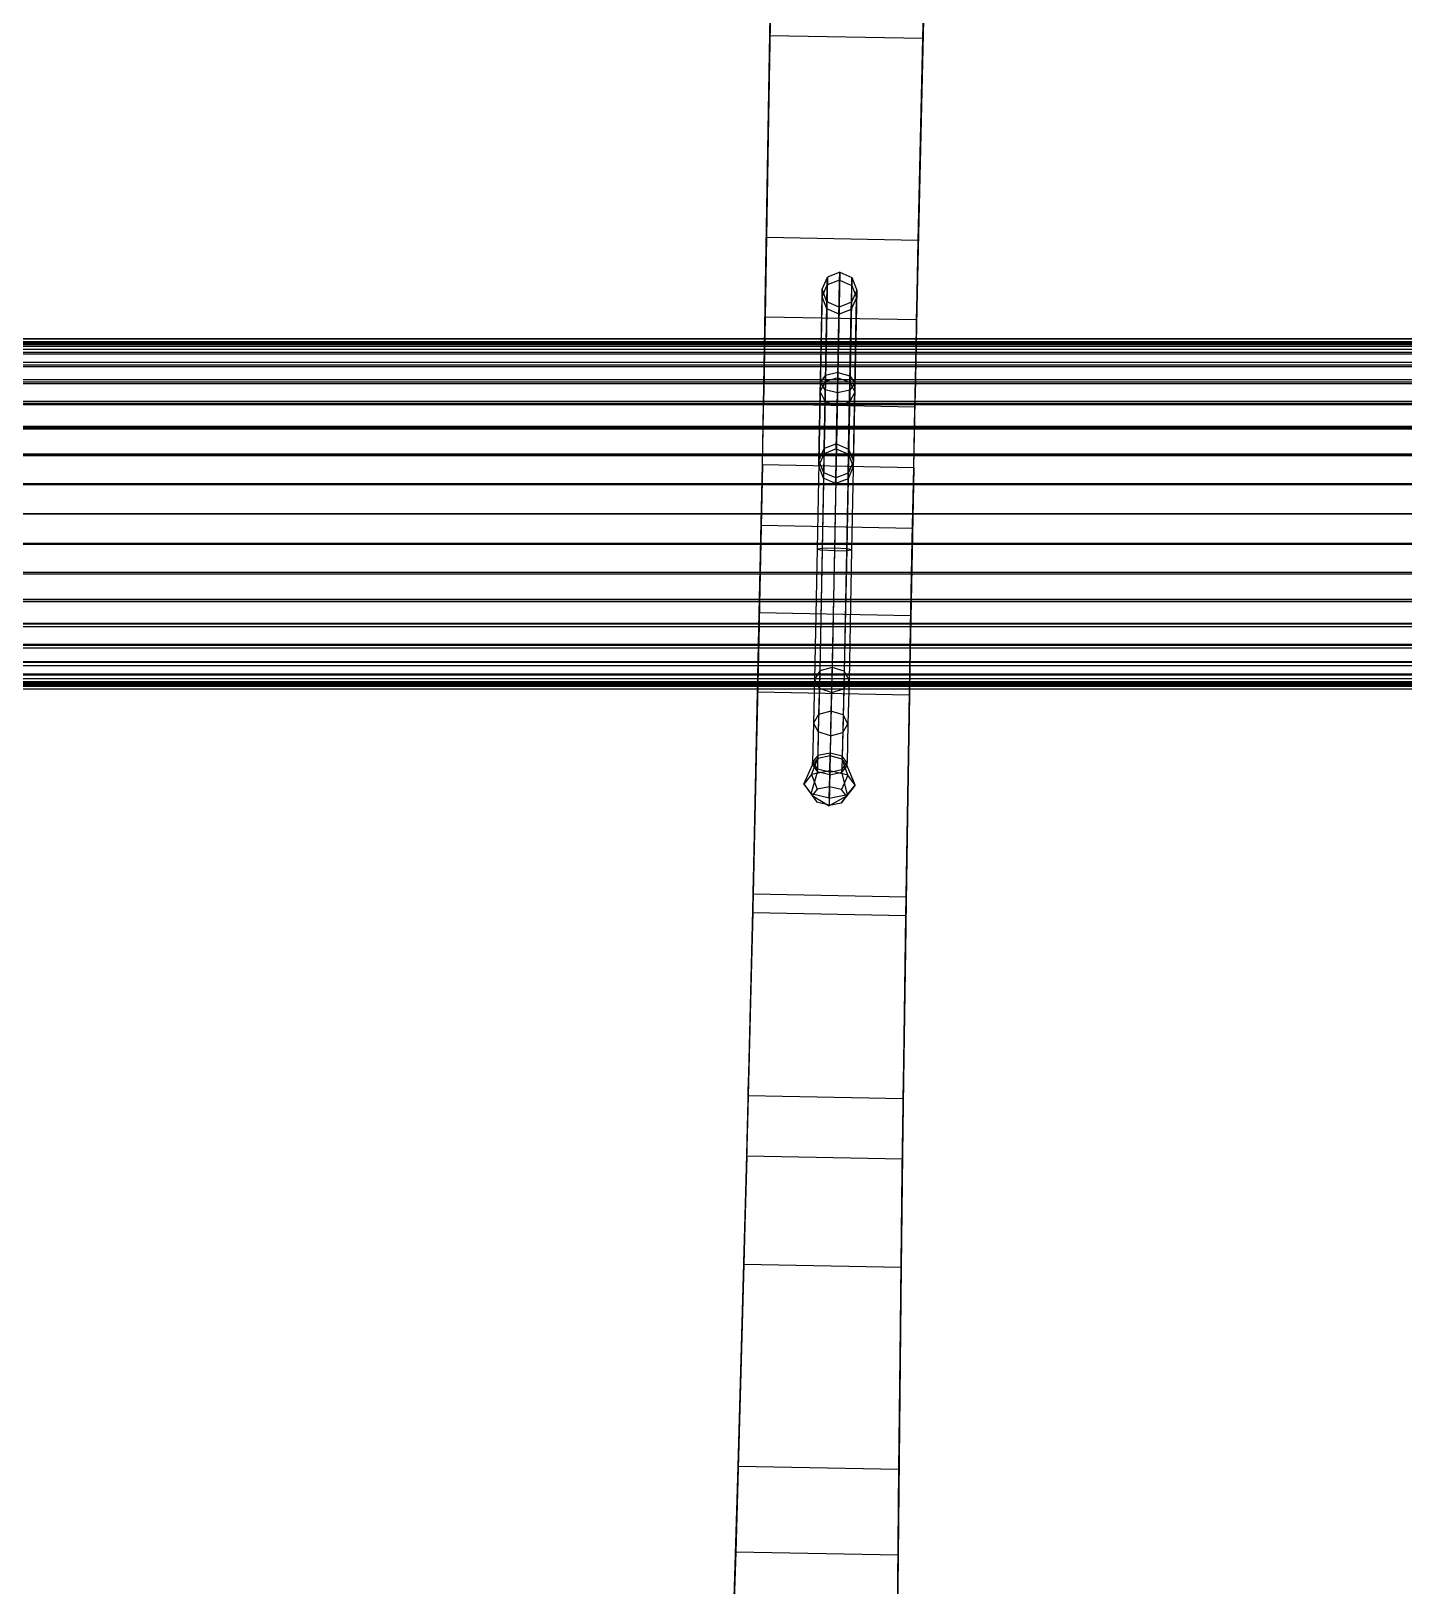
# Model space of a CAD drawing. Extents: x 11992 to 29481, y -6727 to 6811.
# Drawn here: x 15323.6 to 15445.5, y 832 to 970 of the extents above; entities that cross this region are included whole.
import ezdxf

# ---------------------------------------------------------------- set-up
doc = ezdxf.new("R2010")
doc.units = 0
doc.header["$MEASUREMENT"] = 0
doc.layers.get('0').update_dxf_attribs({"color": 8, "linetype": 'CONTINUOUS'})

msp = doc.modelspace()

# ---------------------------------------------------------------- linework, layer by layer
for p, q in [((15389.22, 969.61, -197.93), (15389.48, 987.54, -225.29)), ((15402.82, 969.35, -197.93), (15403.26, 987.27, -225.29)), ((15389.2, 968.1, -199.12), (15389.46, 985.9, -226.3)), ((15402.78, 967.84, -199.12), (15403.21, 985.64, -226.3)), ((15389.27, 972.32, -245.63), (15388.82, 945.68, -230.35)), ((15402.88, 972.05, -245.63), (15402.29, 945.42, -230.35)), ((15389.25, 971.27, -247.15), (15388.8, 944.63, -231.88)), ((15402.86, 971.01, -247.15), (15402.26, 944.37, -231.88)), ((15388.93, 951.69, -184.34), (15389.22, 969.61, -197.93)), ((15389.22, 969.61, -197.93), (15389.2, 968.1, -199.12)), ((15402.82, 969.35, -197.93), (15389.22, 969.61, -197.93)), ((15402.41, 951.43, -184.34), (15402.82, 969.35, -197.93)), ((15402.82, 969.35, -197.93), (15402.78, 967.84, -199.12)), ((15388.82, 945.68, -230.35), (15389.2, 968.1, -199.12)), ((15388.91, 950.77, -185.99), (15389.2, 968.1, -199.12)), ((15402.29, 945.42, -230.35), (15402.78, 967.84, -199.12)), ((15402.39, 950.51, -185.99), (15402.78, 967.84, -199.12)), ((15388.56, 931.5, -179.63), (15388.93, 951.69, -184.34)), ((15388.93, 951.69, -184.34), (15388.91, 950.77, -185.99)), ((15402.41, 951.43, -184.34), (15388.93, 951.69, -184.34)), ((15402, 931.24, -179.63), (15402.41, 951.43, -184.34)), ((15402.41, 951.43, -184.34), (15402.39, 950.51, -185.99)), ((15388.56, 931.5, -181.94), (15388.91, 950.77, -185.99)), ((15388.68, 937.92, -225.91), (15388.91, 950.77, -185.99)), ((15402, 931.24, -181.94), (15402.39, 950.51, -185.99)), ((15402.13, 937.66, -225.91), (15402.39, 950.51, -185.99)), ((15395.44, 948.62, -122.11), (15394.34, 948.18, -122.25)), ((15395.44, 948.62, -122.11), (15395.26, 939.69, -109.58)), ((15395.42, 947.9, -138.38), (15395.44, 948.62, -122.11)), ((15395.44, 948.62, -122.11), (15396.51, 948.14, -122.25)), ((15393.86, 946.42, -137.78), (15394.33, 947.48, -138.21)), ((15393.87, 947.09, -122.57), (15394.34, 948.18, -122.25)), ((15394.34, 948.18, -122.25), (15393.87, 923.93, -106.77)), ((15394.16, 938.9, -148.16), (15394.33, 947.48, -138.21)), ((15394.33, 947.48, -138.21), (15394.34, 948.18, -122.25)), ((15395.42, 947.9, -138.38), (15394.33, 947.48, -138.21)), ((15395.26, 939.24, -148.42), (15395.42, 947.9, -138.38)), ((15395.42, 947.9, -138.38), (15396.5, 947.44, -138.21)), ((15396.51, 948.14, -122.25), (15396.04, 923.89, -106.77)), ((15396.33, 938.86, -148.16), (15396.5, 947.44, -138.21)), ((15396.5, 947.44, -138.21), (15396.51, 948.14, -122.25)), ((15396.5, 947.44, -138.21), (15396.93, 946.36, -137.78)), ((15396.51, 948.14, -122.25), (15396.94, 947.03, -122.57)), ((15393.87, 947.09, -122.57), (15393.42, 924.01, -107.89)), ((15393.58, 931.88, -158.06), (15393.86, 946.42, -137.78)), ((15393.86, 946.42, -137.78), (15393.87, 947.09, -122.57)), ((15394.29, 945.35, -137.36), (15393.86, 946.42, -137.78)), ((15394.3, 945.98, -122.9), (15393.87, 947.09, -122.57)), ((15394.3, 945.98, -122.9), (15393.88, 924.08, -109.02)), ((15394.29, 945.35, -137.36), (15394.3, 945.98, -122.9)), ((15395.38, 945.51, -123.03), (15394.3, 945.98, -122.9)), ((15396.47, 945.94, -122.9), (15395.38, 945.51, -123.03)), ((15396.47, 945.94, -122.9), (15396.05, 924.04, -109.02)), ((15396.93, 946.36, -137.78), (15396.46, 945.31, -137.36)), ((15396.46, 945.31, -137.36), (15396.47, 945.94, -122.9)), ((15396.94, 947.03, -122.57), (15396.47, 945.94, -122.9)), ((15396.94, 947.03, -122.57), (15396.49, 923.95, -107.89)), ((15396.65, 931.82, -158.06), (15396.93, 946.36, -137.78)), ((15396.93, 946.36, -137.78), (15396.94, 947.03, -122.57)), ((15388.8, 944.63, -231.88), (15388.66, 936.88, -227.43)), ((15388.82, 945.68, -230.35), (15388.68, 937.92, -225.91)), ((15388.8, 944.63, -231.88), (15388.82, 945.68, -230.35)), ((15402.26, 944.37, -231.88), (15388.8, 944.63, -231.88)), ((15394.01, 930.8, -157.75), (15394.29, 945.35, -137.36)), ((15395.37, 944.88, -137.18), (15394.29, 945.35, -137.36)), ((15395.08, 930.34, -157.62), (15395.37, 944.88, -137.18)), ((15395.38, 945.51, -123.03), (15395.23, 937.89, -112.34)), ((15395.37, 944.88, -137.18), (15395.38, 945.51, -123.03)), ((15396.46, 945.31, -137.36), (15395.37, 944.88, -137.18)), ((15396.18, 930.76, -157.75), (15396.46, 945.31, -137.36)), ((15402.29, 945.42, -230.35), (15402.13, 937.66, -225.91)), ((15402.26, 944.37, -231.88), (15402.29, 945.42, -230.35)), ((15402.26, 944.37, -231.88), (15402.11, 936.62, -227.43)), ((14427.64, 942.71, -126.75), (15683.43, 942.71, -126.75)), ((14427.64, 942.7, -1463.26), (15683.43, 942.71, -1463.26)), ((14427.64, 942.47, -124.05), (15683.43, 942.47, -124.05)), ((14427.64, 942.47, -1460.56), (15683.43, 942.47, -1460.56)), ((14427.64, 942.47, -129.45), (15683.43, 942.47, -129.45)), ((14427.64, 942.47, -1465.96), (15683.43, 942.47, -1465.96)), ((14427.64, 942.4, -126.75), (15683.43, 942.4, -126.75)), ((14427.64, 942.4, -1463.26), (15683.43, 942.4, -1463.26)), ((15683.43, 942.17, -124.1), (14427.64, 942.17, -124.1)), ((15683.43, 942.17, -1460.61), (14427.64, 942.17, -1460.61)), ((15683.43, 942.17, -129.4), (14427.64, 942.17, -129.4)), ((15683.43, 942.17, -1465.91), (14427.64, 942.17, -1465.91)), ((14427.64, 941.77, -121.43), (15683.43, 941.77, -121.43)), ((14427.64, 941.77, -132.07), (15683.43, 941.77, -132.07)), ((14427.64, 941.77, -1457.94), (15683.43, 941.77, -1457.94)), ((14427.64, 941.77, -1468.58), (15683.43, 941.77, -1468.58)), ((14427.91, 942.27, -126.75), (15683.71, 942.27, -126.75)), ((14427.91, 942.27, -1463.26), (15683.71, 942.27, -1463.26)), ((14427.91, 942.04, -124.12), (15683.71, 942.04, -124.12)), ((14427.91, 942.04, -1460.64), (15683.71, 942.04, -1460.64)), ((14427.91, 942.04, -129.38), (15683.71, 942.04, -129.38)), ((14427.91, 942.04, -1465.89), (15683.71, 942.04, -1465.89)), ((15683.43, 941.49, -121.53), (14427.64, 941.48, -121.53)), ((15683.43, 941.49, -131.97), (14427.64, 941.48, -131.97)), ((15683.43, 941.49, -1458.05), (14427.64, 941.48, -1458.04)), ((15683.43, 941.49, -1468.48), (14427.64, 941.48, -1468.48)), ((14427.64, 940.62, -134.53), (15683.43, 940.62, -134.53)), ((14427.64, 940.62, -1471.04), (15683.43, 940.62, -1471.04)), ((14427.64, 940.62, -118.97), (15683.43, 940.62, -118.97)), ((14427.64, 940.62, -1455.48), (15683.43, 940.62, -1455.48)), ((15683.43, 940.36, -134.38), (14427.64, 940.36, -134.38)), ((15683.43, 940.36, -1470.89), (14427.64, 940.36, -1470.89)), ((15683.43, 940.36, -119.12), (14427.64, 940.36, -119.12)), ((15683.43, 940.36, -1455.64), (14427.64, 940.36, -1455.64)), ((14427.91, 941.36, -121.58), (15683.71, 941.36, -121.58)), ((14427.91, 941.36, -131.92), (15683.71, 941.36, -131.92)), ((14427.91, 941.35, -1458.09), (15683.71, 941.36, -1458.09)), ((14427.91, 941.35, -1468.43), (15683.71, 941.36, -1468.43)), ((14427.64, 939.07, -116.75), (15683.43, 939.07, -116.75)), ((14427.64, 939.07, -136.75), (15683.43, 939.07, -136.75)), ((14427.64, 939.07, -1453.26), (15683.43, 939.07, -1453.26)), ((14427.64, 939.07, -1473.26), (15683.43, 939.07, -1473.26)), ((14427.91, 940.24, -134.31), (15683.71, 940.24, -134.31)), ((14427.91, 940.24, -1470.82), (15683.71, 940.24, -1470.82)), ((14427.91, 940.24, -119.19), (15683.71, 940.24, -119.19)), ((14427.91, 940.24, -1455.7), (15683.71, 940.24, -1455.7)), ((15393.7, 938.02, -147.52), (15394.16, 938.9, -148.16)), ((15393.71, 938.82, -110.96), (15394.17, 939.45, -109.99)), ((15394.05, 932.95, -158.38), (15394.16, 938.9, -148.16)), ((15395.26, 939.24, -148.42), (15394.16, 938.9, -148.16)), ((15395.26, 939.69, -109.58), (15394.17, 939.45, -109.99)), ((15395.26, 939.69, -109.58), (15394.96, 923.88, -106.31)), ((15395.13, 932.92, -168.64), (15395.26, 939.24, -148.42)), ((15395.26, 939.69, -109.58), (15396.34, 939.41, -109.99)), ((15395.26, 939.24, -148.42), (15396.33, 938.86, -148.16)), ((15396.34, 939.41, -109.99), (15396.78, 938.76, -110.96)), ((15683.43, 938.84, -116.95), (14427.64, 938.84, -116.95)), ((15683.43, 938.84, -136.55), (14427.64, 938.84, -136.55)), ((15683.43, 938.84, -1453.46), (14427.64, 938.83, -1453.46)), ((15683.43, 938.84, -1473.07), (14427.64, 938.83, -1473.07)), ((14427.91, 938.73, -117.03), (15683.71, 938.73, -117.03)), ((14427.91, 938.73, -136.47), (15683.71, 938.73, -136.47)), ((14427.91, 938.73, -1453.54), (15683.71, 938.73, -1453.54)), ((14427.91, 938.73, -1472.98), (15683.71, 938.73, -1472.98)), ((15388.56, 931.5, -222.2), (15388.68, 937.92, -225.91)), ((15388.66, 936.88, -227.43), (15388.68, 937.92, -225.91)), ((15394.13, 937.12, -146.89), (15393.7, 938.02, -147.52)), ((15394.15, 938.17, -111.94), (15393.71, 938.82, -110.96)), ((15395.23, 937.89, -112.34), (15394.15, 938.17, -111.94)), ((15395.23, 937.89, -112.34), (15394.96, 924.09, -109.48)), ((15396.32, 938.13, -111.94), (15395.23, 937.89, -112.34)), ((15396.22, 932.9, -158.38), (15396.33, 938.86, -148.16)), ((15396.77, 937.96, -147.52), (15396.3, 937.08, -146.89)), ((15396.78, 938.76, -110.96), (15396.32, 938.13, -111.94)), ((15396.33, 938.86, -148.16), (15396.77, 937.96, -147.52)), ((15402, 931.24, -222.2), (15402.13, 937.66, -225.91)), ((15402.11, 936.62, -227.43), (15402.13, 937.66, -225.91)), ((14427.64, 937.15, -114.83), (15683.43, 937.15, -114.83)), ((14427.64, 937.15, -1451.35), (15683.43, 937.15, -1451.35)), ((14427.64, 937.15, -138.66), (15683.43, 937.15, -138.67)), ((14427.64, 937.15, -1475.18), (15683.43, 937.15, -1475.18)), ((15683.43, 936.96, -115.07), (14427.64, 936.96, -115.07)), ((15683.43, 936.96, -1451.58), (14427.64, 936.95, -1451.58)), ((15683.43, 936.96, -138.43), (14427.64, 936.96, -138.43)), ((15683.43, 936.96, -1474.95), (14427.64, 936.95, -1474.95)), ((14427.91, 936.87, -115.17), (15683.71, 936.87, -115.17)), ((14427.91, 936.87, -1451.68), (15683.71, 936.87, -1451.68)), ((14427.91, 936.87, -138.33), (15683.71, 936.87, -138.33)), ((14427.91, 936.87, -1474.85), (15683.71, 936.87, -1474.85)), ((15388.56, 931.5, -224.35), (15388.66, 936.88, -227.43)), ((15402.11, 936.62, -227.43), (15388.66, 936.88, -227.43)), ((15395.21, 936.74, -146.63), (15394.13, 937.12, -146.89)), ((15396.3, 937.08, -146.89), (15395.21, 936.74, -146.63)), ((15402, 931.24, -224.35), (15402.11, 936.62, -227.43)), ((14427.64, 934.93, -113.28), (15683.43, 934.93, -113.28)), ((14427.64, 934.93, -140.22), (15683.43, 934.93, -140.22)), ((14427.64, 934.93, -1449.79), (15683.43, 934.93, -1449.79)), ((14427.64, 934.93, -1476.73), (15683.43, 934.93, -1476.73)), ((15683.43, 934.78, -113.54), (14427.64, 934.78, -113.54)), ((15683.43, 934.78, -139.96), (14427.64, 934.78, -139.96)), ((15683.43, 934.78, -1450.05), (14427.64, 934.78, -1450.05)), ((15683.43, 934.78, -1476.47), (14427.64, 934.78, -1476.47)), ((14427.91, 934.71, -113.65), (15683.71, 934.71, -113.65)), ((14427.91, 934.71, -139.85), (15683.71, 934.71, -139.85)), ((14427.91, 934.71, -1450.17), (15683.71, 934.71, -1450.17)), ((14427.91, 934.71, -1476.36), (15683.71, 934.71, -1476.36)), ((15395.14, 933.37, -158.51), (15394.05, 932.95, -158.38)), ((15395.14, 933.37, -158.51), (15396.22, 932.9, -158.38)), ((14427.64, 932.47, -141.37), (15683.43, 932.47, -141.37)), ((14427.64, 932.47, -1477.88), (15683.43, 932.47, -1477.88)), ((14427.64, 932.47, -112.13), (15683.43, 932.47, -112.13)), ((14427.64, 932.47, -1448.65), (15683.43, 932.47, -1448.65)), ((15683.43, 932.37, -141.08), (14427.64, 932.37, -141.08)), ((15683.43, 932.37, -1477.59), (14427.64, 932.37, -1477.59)), ((15683.43, 932.37, -112.42), (14427.64, 932.37, -112.42)), ((15683.43, 932.37, -1448.93), (14427.64, 932.37, -1448.93)), ((14427.91, 932.32, -140.96), (15683.71, 932.32, -140.96)), ((14427.91, 932.32, -1477.47), (15683.71, 932.32, -1477.47)), ((14427.91, 932.32, -112.54), (15683.71, 932.32, -112.54)), ((14427.91, 932.32, -1449.05), (15683.71, 932.32, -1449.05)), ((15393.57, 931.41, -182.2), (15394.04, 932.49, -182.2)), ((15393.57, 931.41, -168.6), (15394.04, 932.49, -168.63)), ((15393.58, 931.88, -158.06), (15394.05, 932.95, -158.38)), ((15394.04, 932.49, -168.63), (15394.05, 932.95, -158.38)), ((15395.13, 932.92, -182.2), (15394.04, 932.49, -182.2)), ((15395.13, 932.92, -168.64), (15394.04, 932.49, -168.63)), ((15394.04, 932.49, -182.2), (15394.04, 932.49, -168.63)), ((15395.13, 932.92, -182.2), (15396.21, 932.45, -182.2)), ((15395.13, 932.92, -182.2), (15395.13, 932.92, -168.64)), ((15395.13, 932.92, -168.64), (15396.21, 932.45, -168.63)), ((15396.21, 932.45, -168.63), (15396.22, 932.9, -158.38)), ((15396.21, 932.45, -182.2), (15396.21, 932.45, -168.63)), ((15396.21, 932.45, -182.2), (15396.64, 931.35, -182.2)), ((15396.21, 932.45, -168.63), (15396.64, 931.35, -168.6)), ((15396.22, 932.9, -158.38), (15396.65, 931.82, -158.06)), ((15388.14, 911.31, -184.34), (15388.56, 931.5, -179.63)), ((15388.56, 931.5, -181.94), (15388.16, 912.22, -185.99)), ((15388.43, 925.07, -225.91), (15388.56, 931.5, -222.2)), ((15388.45, 926.12, -227.43), (15388.56, 931.5, -224.35)), ((15388.56, 931.5, -224.35), (15388.56, 931.5, -222.2)), ((15388.56, 931.5, -181.94), (15388.56, 931.5, -179.63)), ((15388.56, 931.5, -222.2), (15388.56, 931.5, -181.94)), ((15402, 931.24, -224.35), (15388.56, 931.5, -224.35)), ((15402, 931.24, -179.63), (15388.56, 931.5, -179.63)), ((15393.57, 931.41, -168.6), (15393.58, 931.88, -158.06)), ((15394, 930.32, -182.2), (15393.57, 931.41, -182.2)), ((15394, 930.32, -168.58), (15393.57, 931.41, -168.6)), ((15393.57, 931.41, -182.2), (15393.57, 931.41, -168.6)), ((15394.01, 930.8, -157.75), (15393.58, 931.88, -158.06)), ((15394, 930.32, -168.58), (15394.01, 930.8, -157.75)), ((15395.08, 930.34, -157.62), (15394.01, 930.8, -157.75)), ((15396.18, 930.76, -157.75), (15395.08, 930.34, -157.62)), ((15396.64, 931.35, -182.2), (15396.17, 930.27, -182.2)), ((15396.64, 931.35, -168.6), (15396.17, 930.27, -168.58)), ((15396.17, 930.27, -168.58), (15396.18, 930.76, -157.75)), ((15396.65, 931.82, -158.06), (15396.18, 930.76, -157.75)), ((15396.64, 931.35, -168.6), (15396.65, 931.82, -158.06)), ((15396.64, 931.35, -182.2), (15396.64, 931.35, -168.6)), ((15401.63, 911.05, -184.34), (15402, 931.24, -179.63)), ((15402, 931.24, -181.94), (15401.64, 911.96, -185.99)), ((15401.88, 924.81, -225.91), (15402, 931.24, -222.2)), ((15401.9, 925.86, -227.43), (15402, 931.24, -224.35)), ((15402, 931.24, -224.35), (15402, 931.24, -222.2)), ((15402, 931.24, -181.94), (15402, 931.24, -179.63)), ((15402, 931.24, -222.2), (15402, 931.24, -181.94)), ((14427.64, 929.85, -111.43), (15683.43, 929.85, -111.43)), ((14427.64, 929.85, -142.07), (15683.43, 929.85, -142.07)), ((14427.64, 929.85, -1447.94), (15683.43, 929.85, -1447.94)), ((14427.64, 929.85, -1478.58), (15683.43, 929.85, -1478.58)), ((15683.43, 929.8, -111.73), (14427.64, 929.8, -111.73)), ((15683.43, 929.8, -141.77), (14427.64, 929.8, -141.77)), ((15683.43, 929.8, -1448.24), (14427.64, 929.8, -1448.24)), ((15683.43, 929.8, -1478.28), (14427.64, 929.8, -1478.28)), ((14427.91, 929.77, -111.86), (15683.71, 929.77, -111.86)), ((14427.91, 929.77, -141.64), (15683.71, 929.77, -141.64)), ((14427.91, 929.77, -1448.37), (15683.71, 929.77, -1448.37)), ((14427.91, 929.77, -1478.15), (15683.71, 929.77, -1478.15)), ((15395.07, 929.85, -182.2), (15394, 930.32, -182.2)), ((15395.07, 929.85, -168.57), (15394, 930.32, -168.58)), ((15394, 930.32, -182.2), (15394, 930.32, -168.58)), ((15395.07, 929.85, -168.57), (15395.08, 930.34, -157.62)), ((15396.17, 930.27, -182.2), (15395.07, 929.85, -182.2)), ((15396.17, 930.27, -168.58), (15395.07, 929.85, -168.57)), ((15395.07, 929.85, -182.2), (15395.07, 929.85, -168.57)), ((15396.17, 930.27, -182.2), (15396.17, 930.27, -168.58)), ((14427.64, 927.15, -111.2), (15683.43, 927.15, -111.2)), ((15683.43, 927.15, -111.5), (14427.64, 927.15, -111.5)), ((14427.64, 927.15, -1447.71), (15683.43, 927.15, -1447.71)), ((15683.43, 927.15, -1448.01), (14427.64, 927.15, -1448.01)), ((14427.64, 927.15, -142.3), (15683.43, 927.15, -142.3)), ((15683.43, 927.15, -142), (14427.64, 927.15, -142)), ((14427.64, 927.15, -1478.82), (15683.43, 927.15, -1478.82)), ((15683.43, 927.15, -1478.51), (14427.64, 927.15, -1478.51)), ((14427.91, 927.15, -111.63), (15683.71, 927.15, -111.63)), ((14427.91, 927.15, -1448.14), (15683.71, 927.15, -1448.14)), ((14427.91, 927.15, -141.87), (15683.71, 927.15, -141.87)), ((14427.91, 927.15, -1478.38), (15683.71, 927.15, -1478.38)), ((15388.43, 925.07, -225.91), (15388.16, 912.22, -185.99)), ((15388.27, 917.32, -230.35), (15388.43, 925.07, -225.91)), ((15388.29, 918.36, -231.88), (15388.45, 926.12, -227.43)), ((15388.45, 926.12, -227.43), (15388.43, 925.07, -225.91)), ((15401.9, 925.86, -227.43), (15388.45, 926.12, -227.43)), ((15401.75, 918.1, -231.88), (15401.9, 925.86, -227.43)), ((15401.9, 925.86, -227.43), (15401.88, 924.81, -225.91)), ((15683.43, 924.51, -111.73), (14427.64, 924.5, -111.73)), ((15683.43, 924.51, -141.77), (14427.64, 924.5, -141.77)), ((15683.43, 924.51, -1448.24), (14427.64, 924.5, -1448.24)), ((15683.43, 924.51, -1478.28), (14427.64, 924.5, -1478.28)), ((14427.64, 924.45, -111.43), (15683.43, 924.45, -111.43)), ((14427.64, 924.45, -142.07), (15683.43, 924.45, -142.07)), ((14427.64, 924.45, -1447.94), (15683.43, 924.45, -1447.94)), ((14427.64, 924.45, -1478.58), (15683.43, 924.45, -1478.58)), ((14427.91, 924.52, -111.86), (15683.71, 924.52, -111.86)), ((14427.91, 924.52, -141.64), (15683.71, 924.52, -141.64)), ((14427.91, 924.52, -1448.37), (15683.71, 924.52, -1448.37)), ((14427.91, 924.52, -1478.15), (15683.71, 924.52, -1478.15)), ((15393.42, 924.01, -107.89), (15393.19, 912.44, -113.4)), ((15393.88, 924.08, -109.02), (15393.42, 924.01, -107.89)), ((15393.42, 924.01, -107.89), (15393.87, 923.93, -106.77)), ((15393.87, 923.93, -106.77), (15393.63, 911.64, -112.56)), ((15393.88, 924.08, -109.02), (15393.66, 913.21, -114.24)), ((15394.96, 923.88, -106.31), (15393.87, 923.93, -106.77)), ((15394.96, 924.09, -109.48), (15393.88, 924.08, -109.02)), ((15394.96, 923.88, -106.31), (15394.71, 911.3, -112.22)), ((15394.96, 924.09, -109.48), (15394.75, 913.51, -114.59)), ((15396.05, 924.04, -109.02), (15394.96, 924.09, -109.48)), ((15394.96, 923.88, -106.31), (15396.04, 923.89, -106.77)), ((15396.04, 923.89, -106.77), (15395.8, 911.6, -112.57)), ((15396.05, 924.04, -109.02), (15395.83, 913.17, -114.24)), ((15396.04, 923.89, -106.77), (15396.49, 923.95, -107.89)), ((15396.49, 923.95, -107.89), (15396.05, 924.04, -109.02)), ((15396.49, 923.95, -107.89), (15396.26, 912.38, -113.41)), ((15401.88, 924.81, -225.91), (15401.64, 911.96, -185.99)), ((15401.73, 917.06, -230.35), (15401.88, 924.81, -225.91)), ((15683.43, 921.94, -141.08), (14427.64, 921.94, -141.08)), ((15683.43, 921.94, -1477.59), (14427.64, 921.93, -1477.59)), ((15683.43, 921.94, -112.42), (14427.64, 921.94, -112.42)), ((15683.43, 921.94, -1448.93), (14427.64, 921.93, -1448.93)), ((14427.64, 921.83, -141.37), (15683.43, 921.83, -141.37)), ((14427.64, 921.83, -1477.88), (15683.43, 921.83, -1477.88)), ((14427.64, 921.83, -112.13), (15683.43, 921.83, -112.13)), ((14427.64, 921.83, -1448.65), (15683.43, 921.83, -1448.65)), ((14427.91, 921.98, -140.96), (15683.71, 921.98, -140.96)), ((14427.91, 921.97, -1477.47), (15683.71, 921.98, -1477.47)), ((14427.91, 921.98, -112.54), (15683.71, 921.98, -112.54)), ((14427.91, 921.97, -1449.05), (15683.71, 921.98, -1449.05)), ((14427.91, 919.59, -113.65), (15683.71, 919.59, -113.65)), ((14427.91, 919.59, -139.85), (15683.71, 919.59, -139.85)), ((14427.91, 919.59, -1450.17), (15683.71, 919.59, -1450.17)), ((14427.91, 919.59, -1476.36), (15683.71, 919.59, -1476.36)), ((15683.43, 919.53, -113.54), (14427.64, 919.53, -113.54)), ((15683.43, 919.53, -139.96), (14427.64, 919.53, -139.96)), ((15683.43, 919.53, -1450.05), (14427.64, 919.52, -1450.05)), ((15683.43, 919.53, -1476.47), (14427.64, 919.52, -1476.47)), ((14427.64, 919.37, -113.28), (15683.43, 919.38, -113.28)), ((14427.64, 919.37, -140.22), (15683.43, 919.38, -140.22)), ((14427.64, 919.37, -1449.79), (15683.43, 919.38, -1449.79)), ((14427.64, 919.37, -1476.73), (15683.43, 919.38, -1476.73)), ((15387.7, 891.73, -247.15), (15388.29, 918.36, -231.88)), ((15388.29, 918.36, -231.88), (15388.27, 917.32, -230.35)), ((15401.75, 918.1, -231.88), (15388.29, 918.36, -231.88)), ((15683.43, 917.35, -115.07), (14427.64, 917.35, -115.07)), ((15683.43, 917.35, -1451.58), (14427.64, 917.35, -1451.58)), ((15683.43, 917.35, -138.43), (14427.64, 917.35, -138.43)), ((15683.43, 917.35, -1474.95), (14427.64, 917.35, -1474.94)), ((14427.64, 917.15, -114.83), (15683.43, 917.16, -114.83)), ((14427.64, 917.15, -1451.35), (15683.43, 917.16, -1451.35)), ((14427.64, 917.15, -138.66), (15683.43, 917.16, -138.67)), ((14427.64, 917.15, -1475.18), (15683.43, 917.16, -1475.18)), ((14427.91, 917.43, -115.17), (15683.71, 917.43, -115.17)), ((14427.91, 917.43, -1451.68), (15683.71, 917.43, -1451.68)), ((14427.91, 917.43, -138.33), (15683.71, 917.43, -138.33)), ((14427.91, 917.43, -1474.85), (15683.71, 917.43, -1474.85)), ((15387.68, 890.68, -245.63), (15388.27, 917.32, -230.35)), ((15388.27, 917.32, -230.35), (15387.78, 894.9, -199.12)), ((15401.29, 890.42, -245.63), (15401.73, 917.06, -230.35)), ((15401.31, 891.46, -247.15), (15401.75, 918.1, -231.88)), ((15401.73, 917.06, -230.35), (15401.36, 894.64, -199.12)), ((15401.75, 918.1, -231.88), (15401.73, 917.06, -230.35)), ((15683.43, 915.47, -116.95), (14427.64, 915.47, -116.95)), ((15683.43, 915.47, -136.55), (14427.64, 915.47, -136.55)), ((15683.43, 915.47, -1453.46), (14427.64, 915.47, -1453.46)), ((15683.43, 915.47, -1473.07), (14427.64, 915.47, -1473.07)), ((14427.91, 915.56, -117.03), (15683.71, 915.57, -117.03)), ((14427.91, 915.56, -136.47), (15683.71, 915.57, -136.47)), ((14427.91, 915.56, -1453.54), (15683.71, 915.57, -1453.54)), ((14427.91, 915.56, -1472.98), (15683.71, 915.57, -1472.98)), ((14427.64, 915.24, -116.75), (15683.43, 915.24, -116.75)), ((14427.64, 915.24, -136.75), (15683.43, 915.24, -136.75)), ((14427.64, 915.24, -1453.26), (15683.43, 915.24, -1453.26)), ((14427.64, 915.24, -1473.26), (15683.43, 915.24, -1473.26)), ((14427.91, 914.05, -134.31), (15683.71, 914.05, -134.31)), ((14427.91, 914.05, -1470.82), (15683.71, 914.05, -1470.82)), ((14427.91, 914.05, -119.19), (15683.71, 914.05, -119.19)), ((14427.91, 914.05, -1455.7), (15683.71, 914.05, -1455.7)), ((15683.43, 913.94, -134.38), (14427.64, 913.94, -134.38)), ((15683.43, 913.94, -1470.89), (14427.64, 913.94, -1470.89)), ((15683.43, 913.94, -119.12), (14427.64, 913.94, -119.12)), ((15683.43, 913.94, -1455.64), (14427.64, 913.94, -1455.64)), ((14427.64, 913.68, -134.53), (15683.43, 913.68, -134.53)), ((14427.64, 913.68, -1471.04), (15683.43, 913.68, -1471.04)), ((14427.64, 913.68, -118.97), (15683.43, 913.68, -118.97)), ((14427.64, 913.68, -1455.48), (15683.43, 913.68, -1455.48)), ((15683.43, 912.82, -121.53), (14427.64, 912.82, -121.53)), ((15683.43, 912.82, -131.97), (14427.64, 912.82, -131.97)), ((15683.43, 912.82, -1458.04), (14427.64, 912.82, -1458.04)), ((15683.43, 912.82, -1468.48), (14427.64, 912.82, -1468.48)), ((14427.91, 912.94, -121.58), (15683.71, 912.94, -121.58)), ((14427.91, 912.94, -131.92), (15683.71, 912.94, -131.92)), ((14427.91, 912.94, -1458.09), (15683.71, 912.94, -1458.09)), ((14427.91, 912.94, -1468.43), (15683.71, 912.94, -1468.43)), ((15393.66, 913.21, -114.24), (15393.19, 912.44, -113.4)), ((15393.66, 913.21, -114.24), (15393.56, 909.34, -125.66)), ((15394.75, 913.51, -114.59), (15393.66, 913.21, -114.24)), ((15394.75, 913.51, -114.59), (15394.65, 909.64, -125.98)), ((15395.83, 913.17, -114.24), (15394.75, 913.51, -114.59)), ((15395.83, 913.17, -114.24), (15395.73, 909.3, -125.66)), ((15396.26, 912.38, -113.41), (15395.83, 913.17, -114.24)), ((14427.64, 912.54, -121.43), (15683.43, 912.54, -121.43)), ((14427.64, 912.54, -132.07), (15683.43, 912.54, -132.07)), ((14427.64, 912.53, -1457.94), (15683.43, 912.54, -1457.94)), ((14427.64, 912.53, -1468.58), (15683.43, 912.54, -1468.58)), ((15683.43, 912.13, -124.1), (14427.64, 912.13, -124.1)), ((15683.43, 912.13, -1460.61), (14427.64, 912.13, -1460.61)), ((15683.43, 912.13, -129.4), (14427.64, 912.13, -129.4)), ((15683.43, 912.13, -1465.91), (14427.64, 912.13, -1465.91)), ((15683.43, 911.9, -126.75), (14427.64, 911.9, -126.75)), ((15683.43, 911.9, -1463.26), (14427.64, 911.9, -1463.26)), ((14427.64, 911.83, -124.05), (15683.43, 911.84, -124.05)), ((14427.64, 911.83, -1460.56), (15683.43, 911.84, -1460.56)), ((14427.64, 911.83, -129.45), (15683.43, 911.84, -129.45)), ((14427.64, 911.83, -1465.96), (15683.43, 911.84, -1465.96)), ((14427.64, 911.6, -126.75), (15683.43, 911.6, -126.75)), ((14427.64, 911.6, -1463.26), (15683.43, 911.6, -1463.26)), ((14427.91, 912.26, -124.12), (15683.71, 912.26, -124.12)), ((14427.91, 912.25, -1460.64), (15683.71, 912.26, -1460.64)), ((14427.91, 912.26, -129.38), (15683.71, 912.26, -129.38)), ((14427.91, 912.25, -1465.89), (15683.71, 912.26, -1465.89)), ((14427.91, 912.03, -126.75), (15683.71, 912.03, -126.75)), ((14427.91, 912.02, -1463.26), (15683.71, 912.03, -1463.26)), ((15388.14, 911.31, -184.34), (15387.74, 893.39, -197.93)), ((15388.16, 912.22, -185.99), (15387.78, 894.9, -199.12)), ((15388.14, 911.31, -184.34), (15388.16, 912.22, -185.99)), ((15401.63, 911.05, -184.34), (15388.14, 911.31, -184.34)), ((15393.19, 912.44, -113.4), (15393.09, 908.57, -124.86)), ((15393.19, 912.44, -113.4), (15393.63, 911.64, -112.56)), ((15393.63, 911.64, -112.56), (15393.53, 907.78, -124.07)), ((15394.71, 911.3, -112.22), (15393.63, 911.64, -112.56)), ((15394.71, 911.3, -112.22), (15394.61, 907.44, -123.74)), ((15394.71, 911.3, -112.22), (15395.8, 911.6, -112.57)), ((15395.8, 911.6, -112.57), (15395.7, 907.74, -124.07)), ((15395.8, 911.6, -112.57), (15396.26, 912.38, -113.41)), ((15396.26, 912.38, -113.41), (15396.16, 908.51, -124.86)), ((15401.64, 911.96, -185.99), (15401.36, 894.64, -199.12)), ((15401.63, 911.05, -184.34), (15401.64, 911.96, -185.99)), ((15401.63, 911.05, -184.34), (15401.33, 893.12, -197.93)), ((15393.09, 908.57, -124.86), (15393.02, 905.09, -127.12)), ((15393.56, 909.34, -125.66), (15393.09, 908.57, -124.86)), ((15393.09, 908.57, -124.86), (15393.53, 907.78, -124.07)), ((15393.56, 909.34, -125.66), (15393.49, 905.68, -128.02)), ((15394.65, 909.64, -125.98), (15393.56, 909.34, -125.66)), ((15394.65, 909.64, -125.98), (15394.58, 905.91, -128.39)), ((15395.73, 909.3, -125.66), (15394.65, 909.64, -125.98)), ((15395.73, 909.3, -125.66), (15395.66, 905.64, -128.02)), ((15395.7, 907.74, -124.07), (15396.16, 908.51, -124.86)), ((15396.16, 908.51, -124.86), (15395.73, 909.3, -125.66)), ((15396.16, 908.51, -124.86), (15396.09, 905.03, -127.12)), ((15393.53, 907.78, -124.07), (15393.46, 904.48, -126.21)), ((15394.61, 907.44, -123.74), (15393.53, 907.78, -124.07)), ((15394.61, 907.44, -123.74), (15394.54, 904.21, -125.84)), ((15394.61, 907.44, -123.74), (15395.7, 907.74, -124.07)), ((15395.7, 907.74, -124.07), (15395.63, 904.44, -126.21)), ((15394.58, 905.91, -128.39), (15393.49, 905.68, -128.02)), ((15394.57, 905.65, -128.56), (15394.58, 905.91, -128.39)), ((15395.66, 905.64, -128.02), (15394.58, 905.91, -128.39)), ((15392.24, 903.16, -128.26), (15393.02, 904.85, -127.27)), ((15392.93, 904, -129.63), (15393.48, 905.43, -128.18)), ((15393.49, 905.68, -128.02), (15393.02, 905.09, -127.12)), ((15393.48, 905.43, -128.18), (15393.02, 904.85, -127.27)), ((15393.02, 905.09, -127.12), (15393.46, 904.48, -126.21)), ((15393.02, 904.85, -127.27), (15393.02, 905.09, -127.12)), ((15393.02, 904.85, -127.27), (15393.46, 904.25, -126.36)), ((15394.54, 904.21, -125.84), (15393.46, 904.48, -126.21)), ((15393.46, 904.25, -126.36), (15393.46, 904.48, -126.21)), ((15393.48, 905.43, -128.18), (15393.49, 905.68, -128.02)), ((15394.57, 905.65, -128.56), (15393.48, 905.43, -128.18)), ((15394.54, 904.32, -130.19), (15394.57, 905.65, -128.56)), ((15394.54, 904.21, -125.84), (15395.63, 904.44, -126.21)), ((15395.65, 905.38, -128.18), (15394.57, 905.65, -128.56)), ((15395.63, 904.44, -126.21), (15396.09, 905.03, -127.12)), ((15395.63, 904.21, -126.36), (15396.09, 904.79, -127.27)), ((15395.63, 904.21, -126.36), (15395.63, 904.44, -126.21)), ((15395.65, 905.38, -128.18), (15395.66, 905.64, -128.02)), ((15396.09, 904.79, -127.27), (15395.65, 905.38, -128.18)), ((15396.15, 903.94, -129.63), (15395.65, 905.38, -128.18)), ((15396.09, 905.03, -127.12), (15395.66, 905.64, -128.02)), ((15396.09, 904.79, -127.27), (15396.09, 905.03, -127.12)), ((15396.8, 903.07, -128.26), (15396.09, 904.79, -127.27)), ((15392.93, 904, -129.63), (15392.24, 903.16, -128.26)), ((15392.24, 903.16, -128.26), (15392.97, 902.13, -128.89)), ((15392.24, 903.16, -128.26), (15392.89, 902.29, -126.9)), ((15392.89, 902.29, -126.9), (15393.46, 904.25, -126.36)), ((15394.54, 904.32, -130.19), (15392.93, 904, -129.63)), ((15392.93, 904, -129.63), (15393.43, 902.7, -129.81)), ((15394.54, 903.98, -125.98), (15393.46, 904.25, -126.36)), ((15394.5, 901.91, -126.33), (15394.54, 903.98, -125.98)), ((15394.54, 904.32, -130.19), (15394.52, 902.91, -130.19)), ((15396.15, 903.94, -129.63), (15394.54, 904.32, -130.19)), ((15394.54, 903.98, -125.98), (15395.63, 904.21, -126.36)), ((15394.54, 903.98, -125.98), (15394.54, 904.21, -125.84)), ((15396.15, 903.94, -129.63), (15395.6, 902.66, -129.81)), ((15396.11, 902.23, -126.9), (15395.63, 904.21, -126.36)), ((15396.8, 903.07, -128.26), (15396.04, 902.07, -128.89)), ((15396.11, 902.23, -126.9), (15396.8, 903.07, -128.26)), ((15396.8, 903.07, -128.26), (15396.15, 903.94, -129.63)), ((15392.89, 902.29, -126.9), (15393.4, 901.55, -127.97)), ((15394.5, 901.91, -126.33), (15392.89, 902.29, -126.9)), ((15393.43, 902.7, -129.81), (15392.97, 902.13, -128.89)), ((15392.97, 902.13, -128.89), (15393.4, 901.55, -127.97)), ((15392.97, 902.13, -128.89), (15394.48, 901.23, -129.43)), ((15394.52, 902.91, -130.19), (15393.43, 902.7, -129.81)), ((15394.52, 902.91, -130.19), (15394.48, 901.23, -129.43)), ((15396.04, 902.07, -128.89), (15394.48, 901.23, -129.43)), ((15394.5, 901.91, -126.33), (15394.49, 901.29, -127.59)), ((15394.5, 901.91, -126.33), (15396.11, 902.23, -126.9)), ((15395.6, 902.66, -129.81), (15394.52, 902.91, -130.19)), ((15396.11, 902.23, -126.9), (15395.58, 901.5, -127.97)), ((15395.58, 901.5, -127.97), (15396.04, 902.07, -128.89)), ((15396.04, 902.07, -128.89), (15395.6, 902.66, -129.81)), ((15394.49, 901.29, -127.59), (15393.4, 901.55, -127.97)), ((15394.49, 901.29, -127.59), (15394.48, 901.23, -129.43)), ((15394.49, 901.29, -127.59), (15395.58, 901.5, -127.97)), ((15387.78, 894.9, -199.12), (15387.34, 877.1, -226.3)), ((15387.74, 893.39, -197.93), (15387.78, 894.9, -199.12)), ((15387.74, 893.39, -197.93), (15387.3, 875.47, -225.29)), ((15401.33, 893.12, -197.93), (15387.74, 893.39, -197.93)), ((15401.36, 894.64, -199.12), (15401.1, 876.83, -226.3)), ((15401.33, 893.12, -197.93), (15401.36, 894.64, -199.12)), ((15401.33, 893.12, -197.93), (15401.07, 875.2, -225.29)), ((15387.14, 869.07, -258.02), (15387.68, 890.68, -245.63)), ((15387.17, 870.11, -259.55), (15387.7, 891.73, -247.15)), ((15387.68, 890.68, -245.63), (15387.34, 877.1, -226.3)), ((15387.7, 891.73, -247.15), (15387.68, 890.68, -245.63)), ((15401.31, 891.46, -247.15), (15387.7, 891.73, -247.15)), ((15401, 869.84, -259.55), (15401.31, 891.46, -247.15)), ((15401.31, 891.46, -247.15), (15401.29, 890.42, -245.63)), ((15400.99, 868.8, -258.02), (15401.29, 890.42, -245.63)), ((15401.29, 890.42, -245.63), (15401.1, 876.83, -226.3)), ((15387.34, 877.1, -226.3), (15386.95, 861.91, -244.82)), ((15387.3, 875.47, -225.29), (15387.34, 877.1, -226.3)), ((15401.1, 876.83, -226.3), (15400.9, 861.64, -244.82)), ((15401.07, 875.2, -225.29), (15401.1, 876.83, -226.3)), ((15387.3, 875.47, -225.29), (15386.91, 860.5, -243.54)), ((15401.07, 875.2, -225.29), (15387.3, 875.47, -225.29)), ((15401.07, 875.2, -225.29), (15400.88, 860.23, -243.54)), ((15386.41, 842.57, -275.34), (15387.17, 870.11, -259.55)), ((15387.17, 870.11, -259.55), (15387.14, 869.07, -258.02)), ((15401, 869.84, -259.55), (15387.17, 870.11, -259.55)), ((15400.68, 842.29, -275.34), (15401, 869.84, -259.55)), ((15401, 869.84, -259.55), (15400.99, 868.8, -258.02)), ((15386.38, 841.53, -273.81), (15387.14, 869.07, -258.02)), ((15387.14, 869.07, -258.02), (15386.95, 861.91, -244.82)), ((15400.67, 841.25, -273.81), (15400.99, 868.8, -258.02)), ((15400.99, 868.8, -258.02), (15400.9, 861.64, -244.82)), ((15386.95, 861.91, -244.82), (15386.22, 836.07, -263.15)), ((15386.91, 860.5, -243.54), (15386.95, 861.91, -244.82)), ((15400.9, 861.64, -244.82), (15400.62, 835.79, -263.15)), ((15400.88, 860.23, -243.54), (15400.9, 861.64, -244.82)), ((15386.91, 860.5, -243.54), (15386.19, 834.96, -261.66)), ((15400.88, 860.23, -243.54), (15386.91, 860.5, -243.54)), ((15400.88, 860.23, -243.54), (15400.61, 834.68, -261.66)), ((15385.18, 802.81, -298.14), (15386.41, 842.57, -275.34)), ((15386.41, 842.57, -275.34), (15386.38, 841.53, -273.81)), ((15400.68, 842.29, -275.34), (15386.41, 842.57, -275.34)), ((15400.37, 802.52, -298.14), (15400.68, 842.29, -275.34)), ((15400.68, 842.29, -275.34), (15400.67, 841.25, -273.81)), ((15385.15, 801.77, -296.61), (15386.38, 841.53, -273.81)), ((15386.38, 841.53, -273.81), (15386.22, 836.07, -263.15)), ((15400.36, 801.47, -296.61), (15400.67, 841.25, -273.81)), ((15400.67, 841.25, -273.81), (15400.62, 835.79, -263.15)), ((15386.22, 836.07, -263.15), (15384.97, 796.39, -284.73)), ((15386.19, 834.96, -261.66), (15386.22, 836.07, -263.15)), ((15400.62, 835.79, -263.15), (15400.33, 796.09, -284.73)), ((15400.61, 834.68, -261.66), (15400.62, 835.79, -263.15)), ((15386.19, 834.96, -261.66), (15384.94, 795.41, -283.17)), ((15400.61, 834.68, -261.66), (15386.19, 834.96, -261.66)), ((15400.61, 834.68, -261.66), (15400.32, 795.12, -283.17))]:
    msp.add_line(p, q)

doc.saveas('drawing.dxf')
